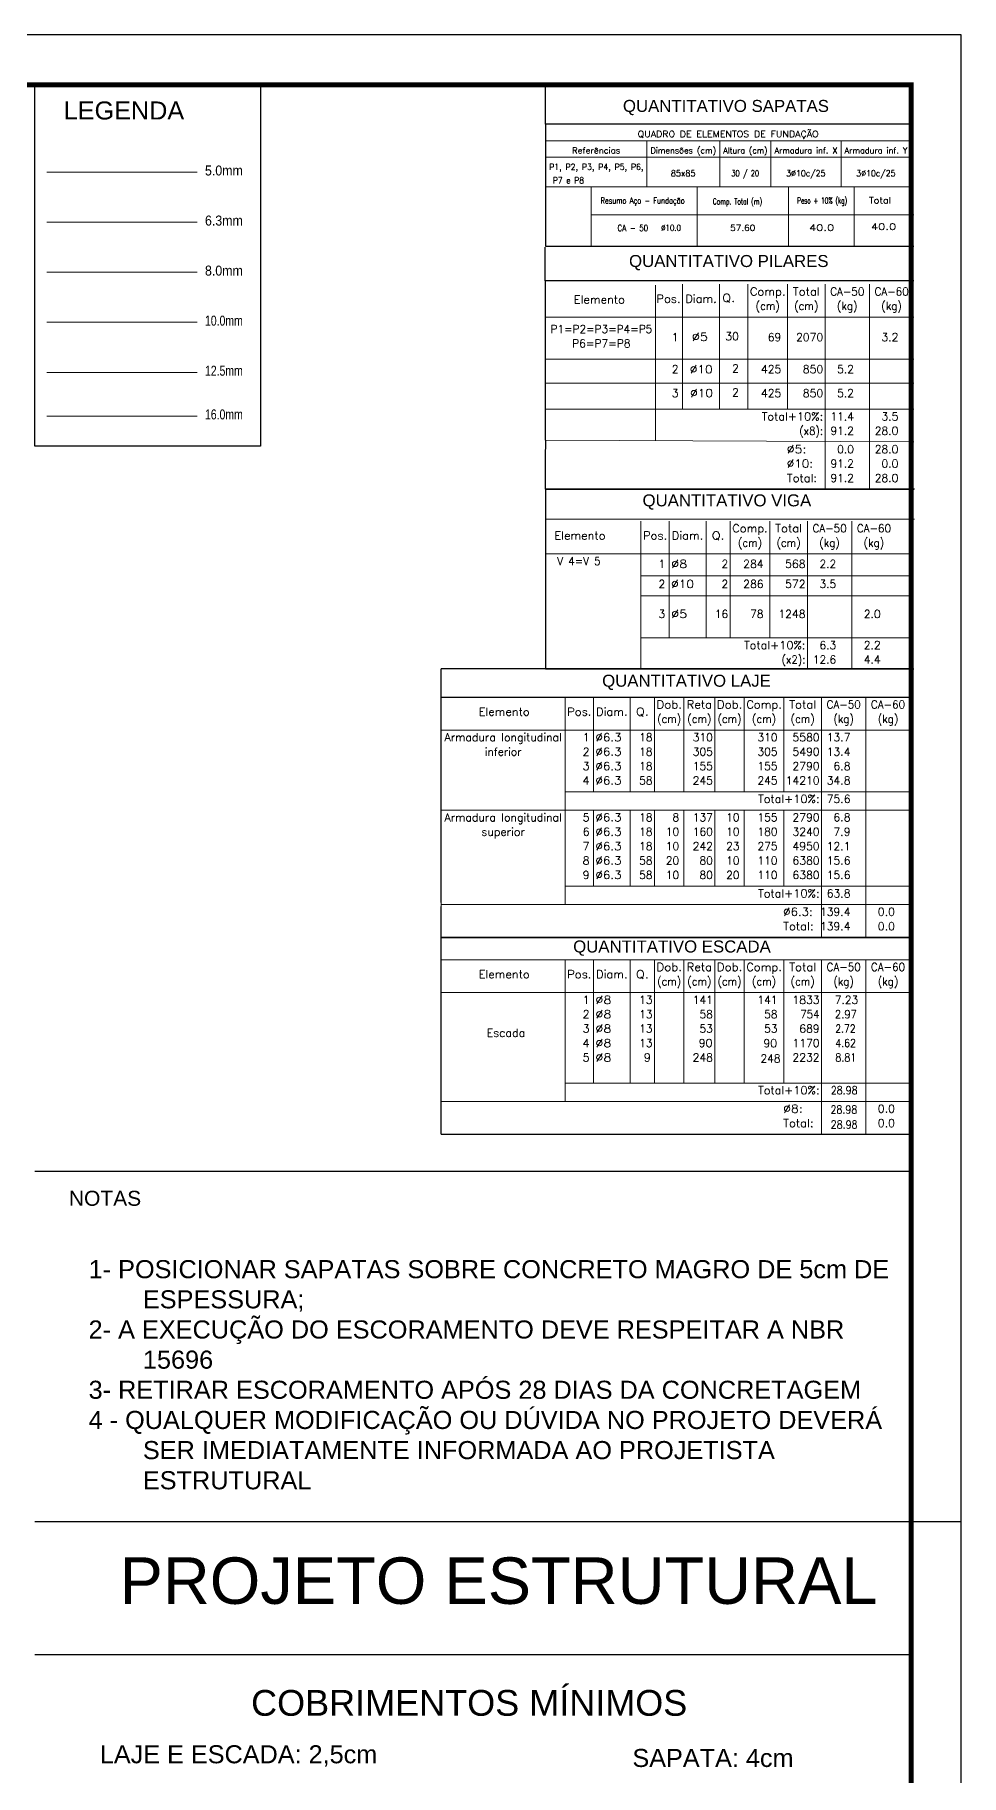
# Model space of a CAD drawing. Header units: centimetres. Extents: x 1386 to 1561, y 365 to 425.
# Drawn here: x 1542.17 to 1560.67, y 389.58 to 424.35 of the extents above; entities that cross this region are included whole.
import ezdxf
from ezdxf.enums import TextEntityAlignment as Align

# ---------------------------------------------------------------- set-up
doc = ezdxf.new("R2010")
doc.units = ezdxf.units.CM
for name, color, linetype, lineweight in [('ARM_LONGITUDINAL_Ø10', 33, 'Continuous', 9), ('ARM_LONGITUDINAL_Ø12_5', 34, 'Continuous', 9), ('ARM_LONGITUDINAL_Ø16', 212, 'Continuous', 9), ('ARM_LONGITUDINAL_Ø6_3', 31, 'Continuous', 9), ('ARM_LONGITUDINAL_Ø8', 32, 'Continuous', 9), ('ARM_TRANSVERSAL_Ø5', 120, 'Continuous', 9), ('DT-Textos', 7, 'Continuous', 5), ('FUN_QUAD_SAPATA', 1, 'Continuous', 9), ('TABELAS', 1, 'Continuous', 0), ('TEXTO_TABELAS', 1, 'Continuous', 0)]:
    doc.layers.add(name, color=color, linetype=linetype, lineweight=lineweight)
for name, color, linetype in [('ARQ-FOLHA', 7, 'Continuous'), ('Camada 1', 7, 'Continuous'), ('PDF_Text', 7, 'Continuous')]:
    doc.layers.add(name, color=color, linetype=linetype)
doc.styles.add('CYPETXT', font='romans__.ttf', dxfattribs={"height": 0.2})
doc.styles.add('PDF Arial', font='arial.ttf')
doc.styles.get("Standard").update_dxf_attribs({"font": 'arial.ttf'})
doc.styles.add('TQS_ARIAL', font='arial.ttf')

# ---------------------------------------------------------------- blocks, each defined once
blk = doc.blocks.new('FOLHA A1')
at = {"layer": 'ARQ-FOLHA'}
for p, q in [((841, 0), (0, 0)), ((841, -594), (841, 0)), ((831, -297), (841, -297))]:
    blk.add_line(p, q, dxfattribs=at)
at = {"layer": 'ARQ-FOLHA', "const_width": 1}
blk.add_lwpolyline([(25, -10), (25, -584), (831, -584), (831, -10), (25, -10)], dxfattribs=at)

msp = doc.modelspace()

# ---------------------------------------------------------------- linework, layer by layer
for p, q in [((1552.3673, 422.559), (1552.3673, 423.293)), ((1559.667, 422.559), (1552.3673, 422.559)), ((1552.3673, 422.559), (1552.3673, 420.1276)), ((1552.3598, 419.4339), (1552.3598, 420.1016)), ((1552.3673, 420.1276), (1559.7213, 420.1276)), ((1559.7213, 419.4339), (1552.3598, 419.4339)), ((1552.3598, 419.4339), (1552.3598, 419.4339)), ((1552.3677, 418.6665), (1552.3677, 419.4339)), ((1552.3677, 416.2519), (1552.3677, 418.6665)), ((1552.3677, 415.8842), (1552.3697, 416.2519)), ((1552.3677, 415.5963), (1552.3677, 415.8842)), ((1552.3677, 415.2685), (1552.3677, 415.5963)), ((1559.7326, 415.2685), (1552.3677, 415.2685)), ((1552.3677, 415.2685), (1552.3677, 411.681)), ((1552.3677, 415.2685), (1559.7213, 415.2685)), ((1550.281, 410.4163), (1550.281, 411.681)), ((1559.6706, 411.681), (1550.281, 411.681)), ((1550.281, 411.681), (1550.281, 411.681)), ((1552.3677, 411.681), (1559.7213, 411.681)), ((1550.281, 411.1119), (1559.6706, 411.1119)), ((1550.281, 408.8972), (1550.281, 410.4163)), ((1550.281, 408.8173), (1550.281, 408.8972)), ((1550.281, 407.0103), (1550.281, 408.8173)), ((1550.281, 406.6426), (1550.281, 406.9304)), ((1550.281, 406.3147), (1550.281, 406.6426)), ((1559.6491, 406.3147), (1550.2724, 406.3147)), ((1550.2724, 406.3147), (1550.2724, 402.3814)), ((1550.281, 406.3147), (1559.6491, 406.3147)), ((1550.281, 402.3814), (1559.6491, 402.3814)), ((1542.167, 401.6463), (1559.667, 401.6463))]:
    msp.add_line(p, q)
msp.add_lwpolyline([(1542.167, 423.3468), (1546.6754, 423.3468), (1546.6754, 416.1264), (1542.167, 416.1264)], close=True)
at = {"layer": 'ARM_LONGITUDINAL_Ø10'}
msp.add_line((1542.4063, 418.6027), (1545.4063, 418.6027), dxfattribs=at)
at = {"layer": 'ARM_LONGITUDINAL_Ø12_5'}
msp.add_line((1542.4063, 417.6027), (1545.4063, 417.6027), dxfattribs=at)
at = {"layer": 'ARM_LONGITUDINAL_Ø16'}
msp.add_line((1542.4063, 416.73), (1545.4063, 416.73), dxfattribs=at)
at = {"layer": 'ARM_LONGITUDINAL_Ø6_3'}
msp.add_line((1542.4063, 420.6027), (1545.4063, 420.6027), dxfattribs=at)
at = {"layer": 'ARM_LONGITUDINAL_Ø8'}
msp.add_line((1542.4063, 419.6027), (1545.4063, 419.6027), dxfattribs=at)
at = {"layer": 'ARM_TRANSVERSAL_Ø5'}
msp.add_line((1542.4063, 421.6027), (1545.4063, 421.6027), dxfattribs=at)
at = {"layer": 'Camada 1', "color": 0, "lineweight": 25}
for p, q in [((1542.167, 394.6468), (1559.667, 394.6468)), ((1542.167, 391.9876), (1559.667, 391.9876))]:
    msp.add_line(p, q, dxfattribs=at)
at = {"layer": 'FUN_QUAD_SAPATA'}
for p, q in [((1552.3673, 422.559), (1559.667, 422.559)), ((1552.3673, 422.559), (1552.3673, 421.3117)), ((1552.3673, 422.2312), (1559.667, 422.2312)), ((1554.3901, 422.2312), (1554.3901, 421.3117)), ((1555.8453, 422.2312), (1555.8453, 421.3117)), ((1556.8687, 422.2312), (1556.8687, 421.3117)), ((1558.2679, 422.2312), (1558.2679, 421.3117)), ((1552.3673, 421.9034), (1559.667, 421.9034)), ((1552.3673, 421.3117), (1559.667, 421.3117)), ((1553.2808, 421.3117), (1553.2808, 420.1276)), ((1555.3961, 421.3117), (1555.3961, 420.1276)), ((1557.2218, 421.3117), (1557.2218, 420.1276)), ((1558.5287, 421.3117), (1558.5287, 420.1276)), ((1553.2808, 420.7531), (1559.7213, 420.7531))]:
    msp.add_line(p, q, dxfattribs=at)
at = {"layer": 'TABELAS'}
for p, q in [((1554.5604, 418.6465), (1554.5604, 419.3421)), ((1555.1032, 418.6665), (1555.1032, 419.3621)), ((1555.8403, 418.6665), (1555.8403, 419.3621)), ((1555.8403, 418.6665), (1555.8403, 419.3621)), ((1556.408, 418.6665), (1556.408, 419.3621)), ((1557.198, 418.6665), (1557.198, 419.3621)), ((1557.9495, 418.6665), (1557.9495, 419.3621)), ((1558.8354, 418.6665), (1558.8354, 419.3621)), ((1552.3677, 418.7065), (1559.7213, 418.7065)), ((1554.5604, 416.232), (1554.5604, 418.6465)), ((1555.1032, 416.8676), (1555.1032, 418.6665)), ((1555.8403, 416.8676), (1555.8403, 418.6665)), ((1555.8403, 416.8676), (1555.8403, 418.6665)), ((1556.408, 416.8676), (1556.408, 418.6665)), ((1557.198, 416.8676), (1557.198, 418.6665)), ((1557.9495, 416.2519), (1557.9495, 418.6665)), ((1558.8354, 416.2519), (1558.8354, 418.6665)), ((1552.3677, 416.8676), (1559.7213, 416.8676)), ((1552.3677, 416.2519), (1559.7213, 416.212)), ((1557.9495, 416.172), (1557.9495, 416.2519)), ((1558.8354, 416.172), (1558.8354, 416.2519)), ((1557.9495, 415.8842), (1557.9495, 416.172)), ((1557.9495, 415.5963), (1557.9495, 415.8842)), ((1558.8354, 415.8842), (1558.8354, 416.172)), ((1558.8354, 415.5963), (1558.8354, 415.8842)), ((1557.9495, 415.2685), (1557.9495, 415.5963)), ((1558.8354, 415.2685), (1558.8354, 415.5963)), ((1552.3677, 414.6713), (1559.7326, 414.6728)), ((1554.2727, 413.9356), (1554.2727, 414.6312)), ((1554.8348, 413.9356), (1554.8348, 414.6312)), ((1555.5719, 413.9356), (1555.5719, 414.6312)), ((1556.0549, 413.9356), (1556.0549, 414.6312)), ((1556.0549, 413.9356), (1556.0549, 414.6312)), ((1556.8448, 413.9356), (1556.8448, 414.6312)), ((1557.5963, 413.9356), (1557.5963, 414.6312)), ((1558.4822, 413.9356), (1558.4822, 414.6312)), ((1552.3677, 413.9756), (1556.0549, 413.9756)), ((1552.3677, 413.9756), (1556.0549, 413.9756)), ((1554.2727, 413.9356), (1554.2727, 414.0156)), ((1554.2727, 411.681), (1554.2727, 413.9356)), ((1554.8348, 413.9356), (1554.8348, 413.9756)), ((1554.8348, 412.2966), (1554.8348, 413.9356)), ((1555.5719, 413.9356), (1555.5719, 413.9756)), ((1555.5719, 412.2966), (1555.5719, 413.9356)), ((1556.0549, 413.9756), (1559.3681, 413.9756)), ((1556.0549, 413.9756), (1559.6706, 413.9756)), ((1556.0549, 413.9356), (1556.0549, 413.9756)), ((1556.0549, 413.9356), (1556.0549, 413.9756)), ((1556.0549, 412.2966), (1556.0549, 413.9356)), ((1556.0549, 412.2966), (1556.0549, 413.9356)), ((1556.8448, 413.9356), (1556.8448, 413.9756)), ((1556.8448, 412.2966), (1556.8448, 413.9356)), ((1557.5963, 413.9356), (1557.5963, 414.0156)), ((1557.5963, 411.681), (1557.5963, 413.9356)), ((1558.4822, 413.9356), (1558.4822, 414.0156)), ((1558.4822, 411.681), (1558.4822, 413.9356)), ((1554.2727, 412.2966), (1556.0549, 412.2966)), ((1556.0549, 412.2966), (1559.6706, 412.2966)), ((1552.7595, 410.4163), (1552.7595, 411.1119)), ((1553.3216, 410.4163), (1553.3216, 411.1119)), ((1554.0588, 410.4163), (1554.0588, 411.1119)), ((1554.5417, 410.4163), (1554.5417, 411.1119)), ((1555.1301, 410.4163), (1555.1301, 411.1119)), ((1555.7474, 410.4163), (1555.7474, 411.1119)), ((1556.3358, 410.4163), (1556.3358, 411.1119)), ((1557.1258, 410.4163), (1557.1258, 411.1119)), ((1557.8773, 410.4163), (1557.8773, 411.1119)), ((1558.7632, 410.4163), (1558.7632, 411.1119)), ((1550.281, 410.4563), (1559.6491, 410.4563)), ((1552.7595, 408.8972), (1552.7595, 410.4163)), ((1553.3216, 409.225), (1553.3216, 410.4163)), ((1554.0588, 409.225), (1554.0588, 410.4163)), ((1554.5417, 409.225), (1554.5417, 410.4163)), ((1555.1301, 409.225), (1555.1301, 410.4163)), ((1555.7474, 409.225), (1555.7474, 410.4163)), ((1556.3358, 409.225), (1556.3358, 410.4163)), ((1557.1258, 409.225), (1557.1258, 410.4163)), ((1557.8773, 408.8972), (1557.8773, 410.4163)), ((1558.7632, 408.8972), (1558.7632, 410.4163)), ((1552.7595, 409.225), (1559.6491, 409.225)), ((1552.7595, 408.8173), (1552.7595, 408.8972)), ((1557.8773, 408.8173), (1557.8773, 408.8972)), ((1558.7632, 408.8173), (1558.7632, 408.8972)), ((1550.281, 408.8573), (1559.6491, 408.8573)), ((1552.7595, 407.0103), (1552.7595, 408.8173)), ((1553.3216, 408.8173), (1553.3216, 408.8573)), ((1553.3216, 407.3381), (1553.3216, 408.8173)), ((1554.0588, 408.8173), (1554.0588, 408.8573)), ((1554.0588, 407.3381), (1554.0588, 408.8173)), ((1554.5417, 408.8173), (1554.5417, 408.8573)), ((1554.5417, 407.3381), (1554.5417, 408.8173)), ((1555.1301, 408.8173), (1555.1301, 408.8573)), ((1555.1301, 407.3381), (1555.1301, 408.8173)), ((1555.7474, 408.8173), (1555.7474, 408.8573)), ((1555.7474, 407.3381), (1555.7474, 408.8173)), ((1556.3358, 408.8173), (1556.3358, 408.8573)), ((1556.3358, 407.3381), (1556.3358, 408.8173)), ((1557.1258, 408.8173), (1557.1258, 408.8573)), ((1557.1258, 407.3381), (1557.1258, 408.8173)), ((1557.8773, 407.0103), (1557.8773, 408.8173)), ((1558.7632, 407.0103), (1558.7632, 408.8173)), ((1552.7595, 407.3381), (1559.6491, 407.3381)), ((1550.281, 406.9304), (1550.281, 407.0103)), ((1550.281, 406.9704), (1559.6491, 406.9704)), ((1552.7595, 406.9704), (1552.7595, 407.0103)), ((1557.8773, 406.9304), (1557.8773, 407.0103)), ((1557.8773, 406.6426), (1557.8773, 406.9304)), ((1558.7632, 406.9304), (1558.7632, 407.0103)), ((1558.7632, 406.6426), (1558.7632, 406.9304)), ((1557.8773, 406.3147), (1557.8773, 406.6426)), ((1558.7632, 406.3147), (1558.7632, 406.6426)), ((1550.281, 405.1718), (1550.281, 405.8674)), ((1550.281, 405.8674), (1559.6491, 405.8674)), ((1552.7595, 405.1718), (1552.7595, 405.8674)), ((1553.3216, 405.1718), (1553.3216, 405.8674)), ((1554.0588, 405.1718), (1554.0588, 405.8674)), ((1554.5417, 405.1718), (1554.5417, 405.8674)), ((1555.1301, 405.1718), (1555.1301, 405.8674)), ((1555.7474, 405.1718), (1555.7474, 405.8674)), ((1556.3358, 405.1718), (1556.3358, 405.8674)), ((1557.1258, 405.1718), (1557.1258, 405.8674)), ((1557.8773, 405.1718), (1557.8773, 405.8674)), ((1558.7632, 405.1718), (1558.7632, 405.8674)), ((1550.281, 405.2118), (1559.6491, 405.2118)), ((1550.281, 403.077), (1550.281, 405.1718)), ((1552.7595, 403.077), (1552.7595, 405.1718)), ((1553.3216, 403.4048), (1553.3216, 405.1718)), ((1554.0588, 403.4048), (1554.0588, 405.1718)), ((1554.5417, 403.4048), (1554.5417, 405.1718)), ((1555.1301, 403.4048), (1555.1301, 405.1718)), ((1555.7474, 403.4048), (1555.7474, 405.1718)), ((1556.3358, 403.4048), (1556.3358, 405.1718)), ((1557.1258, 403.4048), (1557.1258, 405.1718)), ((1557.8773, 403.077), (1557.8773, 405.1718)), ((1558.7632, 403.077), (1558.7632, 405.1718)), ((1552.7595, 403.4048), (1559.6491, 403.4048)), ((1550.281, 402.9971), (1550.281, 403.077)), ((1550.281, 403.0371), (1559.6491, 403.0371)), ((1550.281, 402.7093), (1550.281, 402.9971)), ((1552.7595, 403.0371), (1552.7595, 403.077)), ((1557.8773, 402.9971), (1557.8773, 403.077)), ((1557.8773, 402.7093), (1557.8773, 402.9971)), ((1558.7632, 402.9971), (1558.7632, 403.077)), ((1558.7632, 402.7093), (1558.7632, 402.9971)), ((1550.281, 402.3814), (1550.281, 402.7093)), ((1557.8773, 402.3814), (1557.8773, 402.7093)), ((1558.7632, 402.3814), (1558.7632, 402.7093))]:
    msp.add_line(p, q, dxfattribs=at)
at = {"layer": 'TEXTO_TABELAS'}
for p, q in [((1552.3677, 417.867), (1559.7213, 417.867)), ((1552.3677, 417.3873), (1559.7213, 417.3873)), ((1554.2727, 413.5359), (1556.0549, 413.5359)), ((1556.0549, 413.5359), (1559.6706, 413.5359)), ((1554.2727, 413.1361), (1556.0549, 413.1361)), ((1556.0549, 413.1361), (1559.6706, 413.1361))]:
    msp.add_line(p, q, dxfattribs=at)

# ---------------------------------------------------------------- block references
at = {"layer": 'ARQ-FOLHA', "xscale": 0.1, "yscale": 0.1, "zscale": 0.1}
msp.add_blockref('FOLHA A1', (1476.567, 424.3468), dxfattribs=at)

# ---------------------------------------------------------------- texts
at = {"layer": 'Camada 1', "color": 0, "lineweight": 25, "style": 'TQS_ARIAL'}
for s, height, p in [('LEGENDA', 0.36043, (1542.744, 422.6551)), ('PROJETO ESTRUTURAL', 0.928807, (1543.8586, 392.9995)), ('COBRIMENTOS MÍNIMOS', 0.514893, (1546.4861, 390.7645)), ('LAJE E ESCADA: 2,5cm', 0.360425, (1543.4654, 389.8152)), ('SAPATA: 4cm', 0.360425, (1554.1015, 389.7418))]:
    msp.add_text(s, height=height, dxfattribs=at).set_placement(p)
at = {"layer": 'DT-Textos'}
for s, width, p, p2 in [('5.0mm', 0.885362, (1545.5651, 421.5361), (1546.3211, 421.5361)), ('6.3mm', 0.885362, (1545.5651, 420.5361), (1546.3211, 420.5361)), ('8.0mm', 0.885362, (1545.5651, 419.5361), (1546.3211, 419.5361)), ('10.0mm', 0.749051, (1545.5651, 418.5361), (1546.3211, 418.5361)), ('12.5mm', 0.749051, (1545.5651, 417.5361), (1546.3211, 417.5361)), ('16.0mm', 0.749051, (1545.5651, 416.6635), (1546.3211, 416.6635))]:
    msp.add_text(s, height=0.2, dxfattribs=dict(at, width=width)).set_placement(p, p2, align=Align.FIT)
at = {"layer": 'FUN_QUAD_SAPATA', "style": 'CYPETXT'}
for s, height, width, p, p2 in [('QUADRO DE ELEMENTOS DE FUNDAÇÃO', 0.122595, 0.967137, (1554.2062, 422.3031), (1557.8203, 422.3031)), ('Referências', 0.122595, 0.897702, (1552.895, 421.9753), (1553.8592, 421.9753)), ('Dimensões (cm)', 0.122595, 0.841216, (1554.4621, 421.9753), (1555.7753, 421.9753)), ('Altura (cm)', 0.122595, 0.799205, (1555.9172, 421.9753), (1556.7987, 421.9753)), ('Armadura inf. X', 0.122595, 0.811838, (1556.9406, 421.9753), (1558.1963, 421.9753)), ('Armadura inf. Y', 0.122595, 0.81793, (1558.3398, 421.9753), (1559.5955, 421.9753)), ('P1, P2, P3, P4, P5, P6,', 0.122595, 0.773186, (1552.4393, 421.6475), (1554.321, 421.6475)), (' P7 e P8', 0.12259, 0.721708, (1552.4393, 421.3777), (1553.1337, 421.3777)), ('85x85', 0.12259, 0.856936, (1554.8699, 421.5196), (1555.361, 421.5196)), ('30 / 20', 0.12259, 0.652017, (1556.0771, 421.5196), (1556.6312, 421.5196)), ('3%%c10c/25', 0.12259, 0.835263, (1557.1725, 421.5196), (1557.9568, 421.5196)), ('3%%c10c/25', 0.12259, 0.835263, (1558.5717, 421.5196), (1559.356, 421.5196)), ('Resumo Aço - Fundação ', 0.122595, 0.67413, (1553.4648, 420.9735), (1555.2127, 420.9735)), ('Comp. Total (m)', 0.122595, 0.601036, (1555.7065, 420.9571), (1556.6916, 420.9571)), ('Peso + 10%%% (kg)', 0.122595, 0.576318, (1557.3919, 420.9737), (1558.3896, 420.9737)), ('Total', 0.12259, 0.997457, (1558.8264, 420.9785), (1559.2658, 420.9785)), ('CA - 50', 0.12259, 0.687967, (1553.8037, 420.4257), (1554.4161, 420.4257)), ('57.60', 0.12259, 0.942929, (1556.0537, 420.4289), (1556.5561, 420.4289)), ('40.0', 0.12259, 1.211447, (1557.6279, 420.4329), (1558.1302, 420.4329)), ('40.0', 0.12259, 1.211447, (1558.8658, 420.4514), (1559.3682, 420.4514))]:
    msp.add_text(s, height=height, dxfattribs=dict(at, width=width)).set_placement(p, p2, align=Align.FIT)
at = {"layer": 'PDF_Text', "attachment_point": 7, "style": 'PDF Arial'}
for s, insert, char_height in [('QUANTITATIVO SAPATAS', (1553.9121, 422.74), 0.239859), ('QUANTITATIVO PILARES ', (1554.0342, 419.6419), 0.239859), ('QUANTITATIVO VIGA', (1554.3036, 414.8602), 0.239859), ('QUANTITATIVO LAJE', (1553.4966, 411.2569), 0.239859), ('QUANTITATIVO ESCADA', (1552.9181, 405.9471), 0.239859), ('NOTAS', (1542.8475, 400.9483), 0.3)]:
    msp.add_mtext(s, dxfattribs=dict(at, insert=insert, char_height=char_height))
at = {"layer": 'PDF_Text', "insert": (1542.8795, 395.2839), "char_height": 0.3614, "width": 16.631261, "attachment_point": 7, "style": 'PDF Arial'}
msp.add_mtext('{\\W2.576449; }1- POSICIONAR SAPATAS SOBRE CONCRETO MAGRO DE 5cm DE \\P{\\W5.1529;  }ESPESSURA;\\P{\\W2.576449; }2- A EXECUÇÃO DO ESCORAMENTO DEVE RESPEITAR A NBR \\P{\\W5.1529;  }15696\\P{\\W2.576449; }3- RETIRAR ESCORAMENTO APÓS 28 DIAS DA CONCRETAGEM\\P{\\W2.576449; }4 - QUALQUER MODIFICAÇÃO OU DÚVIDA NO PROJETO DEVERÁ \\P{\\W5.1529;  }SER IMEDIATAMENTE INFORMADA AO PROJETISTA \\P{\\W5.1529;  }ESTRUTURAL', dxfattribs=at)
at = {"layer": 'TEXTO_TABELAS', "style": 'CYPETXT'}
for s, height, width, p, p2 in [('%%C10.0', 0.121, 0.760651, (1554.6749, 420.4305), (1555.0706, 420.4305)), ('Elemento', 0.15991, 0.922929, (1552.9321, 418.9776), (1553.9515, 418.9776)), ('Pos.', 0.15991, 0.930043, (1554.5811, 418.9943), (1555.0632, 418.9943)), ('Diam.', 0.15991, 0.924206, (1555.1575, 418.9943), (1555.786, 418.9943)), ('Q.', 0.15991, 1.025415, (1555.8964, 419.0108), (1556.1506, 419.0108)), ('Comp.', 0.15991, 0.895294, (1556.448, 419.1382), (1557.158, 419.1382)), ('(cm)', 0.15991, 0.818573, (1556.5631, 418.8504), (1557.0429, 418.8504)), ('Total', 0.15991, 0.935074, (1557.3051, 419.1382), (1557.8424, 419.1382)), ('(cm)', 0.15991, 0.818573, (1557.3339, 418.8504), (1557.8136, 418.8504)), ('CA-50', 0.15991, 0.812904, (1558.0519, 419.1382), (1558.7331, 419.1382)), ('(kg)', 0.15991, 0.827454, (1558.1874, 418.8504), (1558.5975, 418.8504)), ('CA-60', 0.15991, 0.812904, (1558.9377, 419.1382), (1559.6189, 419.1382)), ('(kg)', 0.15991, 0.827454, (1559.0733, 418.8504), (1559.4834, 418.8504)), ('P1=P2=P3=P4=P5', 0.159906, 0.855469, (1552.4661, 418.3892), (1554.4977, 418.3892)), ('1', 0.1599, 0.872087, (1554.8893, 418.2268), (1555.0236, 418.2268)), ('%%c5', 0.15991, 1.069283, (1555.2881, 418.2321), (1555.6095, 418.2321)), ('30', 0.15991, 0.872087, (1555.9564, 418.2432), (1556.225, 418.2432)), ('69', 0.15991, 0.872087, (1556.803, 418.2268), (1557.0716, 418.2268)), ('2070', 0.15991, 0.872087, (1557.3723, 418.2268), (1557.9096, 418.2268)), ('3.2', 0.15991, 0.868061, (1559.0769, 418.2268), (1559.4127, 418.2268)), ('P6=P7=P8', 0.15991, 0.864773, (1552.9003, 418.1014), (1554.0636, 418.1014)), ('2', 0.1599, 0.872087, (1554.8893, 417.5872), (1555.0236, 417.5872)), ('%%c10', 0.15991, 1.002473, (1555.2475, 417.5838), (1555.7032, 417.5838)), ('2', 0.1599, 0.872087, (1556.0907, 417.6036), (1556.225, 417.6036)), ('425', 0.15991, 0.872087, (1556.6687, 417.5872), (1557.0716, 417.5872)), ('850', 0.15991, 0.872087, (1557.5066, 417.5872), (1557.9096, 417.5872)), ('5.2', 0.15991, 0.868061, (1558.191, 417.5872), (1558.5268, 417.5872)), ('3', 0.1599, 0.872087, (1554.8893, 417.1074), (1555.0236, 417.1074)), ('%%c10', 0.15991, 1.002473, (1555.2542, 417.1108), (1555.7099, 417.1108)), ('2', 0.1599, 0.872087, (1556.0907, 417.1239), (1556.225, 417.1239)), ('425', 0.15991, 0.872087, (1556.6687, 417.1074), (1557.0716, 417.1074)), ('850', 0.15991, 0.872087, (1557.5066, 417.1074), (1557.9096, 417.1074)), ('5.2', 0.15991, 0.868061, (1558.191, 417.1074), (1558.5268, 417.1074)), ('Total+10%:', 0.15991, 0.906318, (1556.6839, 416.6437), (1557.9096, 416.6437)), ('(x8):', 0.15991, 0.820215, (1557.4322, 416.3559), (1557.9096, 416.3559)), ('11.4', 0.15991, 0.869207, (1558.0567, 416.6437), (1558.5268, 416.6437)), ('3.5', 0.15991, 0.868061, (1559.0769, 416.6437), (1559.4127, 416.6437)), ('91.2', 0.15991, 0.869207, (1558.0567, 416.3559), (1558.5268, 416.3559)), ('28.0', 0.15991, 0.869207, (1558.9425, 416.3559), (1559.4127, 416.3559)), ('%%c10:', 0.15991, 0.980292, (1557.1852, 415.7003), (1557.7081, 415.7003)), ('%%c5:', 0.15991, 1.02422, (1557.1852, 415.9881), (1557.5737, 415.9881)), ('91.2', 0.15991, 0.869207, (1558.0567, 415.7003), (1558.5268, 415.7003)), ('0.0', 0.15991, 0.868061, (1558.191, 415.9881), (1558.5268, 415.9881)), ('28.0', 0.15991, 0.869207, (1558.9425, 415.9881), (1559.4127, 415.9881)), ('0.0', 0.15991, 0.868061, (1559.0769, 415.7003), (1559.4127, 415.7003)), ('Total:', 0.15991, 0.925094, (1557.1852, 415.4124), (1557.7896, 415.4124)), ('91.2', 0.15991, 0.869207, (1558.0567, 415.4124), (1558.5268, 415.4124)), ('28.0', 0.15991, 0.869207, (1558.9425, 415.4124), (1559.4127, 415.4124)), ('Comp.', 0.15991, 0.895294, (1556.0948, 414.4074), (1556.8048, 414.4074)), ('Total', 0.15991, 0.935074, (1556.9519, 414.4074), (1557.4892, 414.4074)), ('CA-50', 0.15991, 0.812904, (1557.6987, 414.4074), (1558.3799, 414.4074)), ('CA-60', 0.15991, 0.812904, (1558.5846, 414.4074), (1559.2658, 414.4074)), ('Elemento', 0.15991, 0.922929, (1552.5437, 414.2635), (1553.5631, 414.2635)), ('Pos.', 0.15991, 0.930043, (1554.3127, 414.2635), (1554.7948, 414.2635)), ('Diam.', 0.15991, 0.924206, (1554.8891, 414.2635), (1555.5176, 414.2635)), ('Q.', 0.15991, 1.025415, (1555.6863, 414.2635), (1555.9405, 414.2635)), ('(cm)', 0.15991, 0.818573, (1556.21, 414.1195), (1556.6897, 414.1195)), ('(cm)', 0.15991, 0.818573, (1556.9807, 414.1195), (1557.4604, 414.1195)), ('(kg)', 0.15991, 0.827454, (1557.8342, 414.1195), (1558.2444, 414.1195)), ('(kg)', 0.15991, 0.827454, (1558.7201, 414.1195), (1559.1302, 414.1195)), ('V 4=V 5', 0.15991, 0.779033, (1552.6017, 413.7518), (1553.4652, 413.7518)), ('1', 0.1599, 0.872087, (1554.6209, 413.6958), (1554.7552, 413.6958)), ('%%c8', 0.15991, 1.069283, (1554.8747, 413.6958), (1555.1962, 413.6958)), ('2', 0.1599, 0.872087, (1555.8806, 413.6958), (1556.0149, 413.6958)), ('284', 0.15991, 0.872087, (1556.3155, 413.6958), (1556.7185, 413.6958)), ('568', 0.15991, 0.872087, (1557.1534, 413.6958), (1557.5564, 413.6958)), ('2.2', 0.15991, 0.868061, (1557.8378, 413.6958), (1558.1736, 413.6958)), ('2', 0.1599, 0.872087, (1554.6209, 413.296), (1554.7552, 413.296)), ('%%c10', 0.15991, 1.002473, (1554.8747, 413.296), (1555.3305, 413.296)), ('2', 0.1599, 0.872087, (1555.8806, 413.296), (1556.0149, 413.296)), ('286', 0.15991, 0.872087, (1556.3155, 413.296), (1556.7185, 413.296)), ('572', 0.15991, 0.872087, (1557.1534, 413.296), (1557.5564, 413.296)), ('3.5', 0.15991, 0.868061, (1557.8378, 413.296), (1558.1736, 413.296)), ('3', 0.1599, 0.872087, (1554.6209, 412.6964), (1554.7552, 412.6964)), ('%%c5', 0.15991, 1.069283, (1554.8747, 412.6964), (1555.1962, 412.6964)), ('16', 0.15991, 0.872087, (1555.7462, 412.6964), (1556.0149, 412.6964)), ('78', 0.15991, 0.872087, (1556.4498, 412.6964), (1556.7185, 412.6964)), ('1248', 0.15991, 0.872087, (1557.0191, 412.6964), (1557.5564, 412.6964)), ('2.0', 0.15991, 0.868061, (1558.7237, 412.6964), (1559.0595, 412.6964)), ('Total+10%:', 0.15991, 0.906318, (1556.3307, 412.0727), (1557.5564, 412.0727)), ('6.3', 0.15991, 0.868061, (1557.8378, 412.0727), (1558.1736, 412.0727)), ('2.2', 0.15991, 0.868061, (1558.7237, 412.0727), (1559.0595, 412.0727)), ('(x2):', 0.15991, 0.820215, (1557.0791, 411.7849), (1557.5564, 411.7849)), ('12.6', 0.15991, 0.869207, (1557.7035, 411.7849), (1558.1736, 411.7849)), ('4.4', 0.15991, 0.868061, (1558.7237, 411.7849), (1559.0595, 411.7849)), ('Dob.', 0.15991, 0.953123, (1554.5817, 410.8881), (1555.0902, 410.8881)), ('Reta', 0.15991, 0.939981, (1555.1845, 410.8881), (1555.693, 410.8881)), ('Dob.', 0.15991, 0.953123, (1555.7873, 410.8881), (1556.2958, 410.8881)), ('Comp.', 0.15991, 0.895294, (1556.3758, 410.8881), (1557.0858, 410.8881)), ('Total', 0.15991, 0.935074, (1557.2329, 410.8881), (1557.7702, 410.8881)), ('CA-50', 0.15991, 0.812904, (1557.9797, 410.8881), (1558.6609, 410.8881)), ('CA-60', 0.15991, 0.812904, (1558.8655, 410.8881), (1559.5467, 410.8881)), ('Elemento', 0.15991, 0.922929, (1551.0305, 410.7441), (1552.0499, 410.7441)), ('Pos.', 0.15991, 0.930043, (1552.7995, 410.7441), (1553.2816, 410.7441)), ('Diam.', 0.15991, 0.924206, (1553.376, 410.7441), (1554.0044, 410.7441)), ('Q.', 0.15991, 1.025415, (1554.1731, 410.7441), (1554.4273, 410.7441)), ('(cm)', 0.15991, 0.818573, (1554.596, 410.6002), (1555.0758, 410.6002)), ('(cm)', 0.15991, 0.818573, (1555.1989, 410.6002), (1555.6786, 410.6002)), ('(cm)', 0.15991, 0.818573, (1555.8017, 410.6002), (1556.2815, 410.6002)), ('(cm)', 0.15991, 0.818573, (1556.4909, 410.6002), (1556.9707, 410.6002)), ('(cm)', 0.15991, 0.818573, (1557.2617, 410.6002), (1557.7414, 410.6002)), ('(kg)', 0.15991, 0.827454, (1558.1152, 410.6002), (1558.5253, 410.6002)), ('(kg)', 0.15991, 0.827454, (1559.0011, 410.6002), (1559.4112, 410.6002)), ('Armadura longitudinal', 0.159906, 0.869171, (1550.3497, 410.2324), (1552.6908, 410.2324)), ('1', 0.1599, 0.872087, (1553.1077, 410.2324), (1553.242, 410.2324)), ('%%c6.3', 0.15991, 0.980292, (1553.3616, 410.2324), (1553.8845, 410.2324)), ('18', 0.15991, 0.872087, (1554.2331, 410.2324), (1554.5017, 410.2324)), ('310', 0.15991, 0.872087, (1555.3044, 410.2324), (1555.7074, 410.2324)), ('310', 0.15991, 0.872087, (1556.5965, 410.2324), (1556.9994, 410.2324)), ('5580', 0.15991, 0.872087, (1557.3001, 410.2324), (1557.8373, 410.2324)), ('13.7', 0.15991, 0.869207, (1557.9845, 410.2324), (1558.4546, 410.2324)), ('inferior', 0.15991, 0.860188, (1551.1521, 409.9446), (1551.8884, 409.9446)), ('2', 0.1599, 0.872087, (1553.1077, 409.9446), (1553.242, 409.9446)), ('%%c6.3', 0.15991, 0.980292, (1553.3616, 409.9446), (1553.8845, 409.9446)), ('18', 0.15991, 0.872087, (1554.2331, 409.9446), (1554.5017, 409.9446)), ('305', 0.15991, 0.872087, (1555.3044, 409.9446), (1555.7074, 409.9446)), ('305', 0.15991, 0.872087, (1556.5965, 409.9446), (1556.9994, 409.9446)), ('5490', 0.15991, 0.872087, (1557.3001, 409.9446), (1557.8373, 409.9446)), ('13.4', 0.15991, 0.869207, (1557.9845, 409.9446), (1558.4546, 409.9446)), ('3', 0.1599, 0.872087, (1553.1077, 409.6568), (1553.242, 409.6568)), ('%%c6.3', 0.15991, 0.980292, (1553.3616, 409.6568), (1553.8845, 409.6568)), ('18', 0.15991, 0.872087, (1554.2331, 409.6568), (1554.5017, 409.6568)), ('155', 0.15991, 0.872087, (1555.3044, 409.6568), (1555.7074, 409.6568)), ('155', 0.15991, 0.872087, (1556.5965, 409.6568), (1556.9994, 409.6568)), ('2790', 0.15991, 0.872087, (1557.3001, 409.6568), (1557.8373, 409.6568)), ('6.8', 0.15991, 0.868061, (1558.1188, 409.6568), (1558.4546, 409.6568)), ('4', 0.1599, 0.872087, (1553.1077, 409.369), (1553.242, 409.369)), ('%%c6.3', 0.15991, 0.980292, (1553.3616, 409.369), (1553.8845, 409.369)), ('58', 0.15991, 0.872087, (1554.2331, 409.369), (1554.5017, 409.369)), ('245', 0.15991, 0.872087, (1555.3044, 409.369), (1555.7074, 409.369)), ('245', 0.15991, 0.872087, (1556.5965, 409.369), (1556.9994, 409.369)), ('14210', 0.15991, 0.872087, (1557.1657, 409.369), (1557.8373, 409.369)), ('34.8', 0.15991, 0.869207, (1557.9845, 409.369), (1558.4546, 409.369)), ('Total+10%:', 0.15991, 0.906318, (1556.6117, 409.0012), (1557.8373, 409.0012)), ('75.6', 0.15991, 0.869207, (1557.9845, 409.0012), (1558.4546, 409.0012)), ('Armadura longitudinal', 0.159906, 0.869171, (1550.3497, 408.6334), (1552.6908, 408.6334)), ('5', 0.1599, 0.872087, (1553.1077, 408.6334), (1553.242, 408.6334)), ('%%c6.3', 0.15991, 0.980292, (1553.3616, 408.6334), (1553.8845, 408.6334)), ('18', 0.15991, 0.872087, (1554.2331, 408.6334), (1554.5017, 408.6334)), ('8', 0.1599, 0.872087, (1554.9031, 408.6334), (1555.0374, 408.6334)), ('137', 0.15991, 0.872087, (1555.3044, 408.6334), (1555.7074, 408.6334)), ('10', 0.15991, 0.872087, (1555.9744, 408.6334), (1556.2431, 408.6334)), ('155', 0.15991, 0.872087, (1556.5965, 408.6334), (1556.9994, 408.6334)), ('2790', 0.15991, 0.872087, (1557.3001, 408.6334), (1557.8373, 408.6334)), ('6.8', 0.15991, 0.868061, (1558.1188, 408.6334), (1558.4546, 408.6334)), ('superior', 0.15991, 0.88913, (1551.0861, 408.3456), (1551.9544, 408.3456)), ('7', 0.1599, 0.872087, (1553.1077, 408.0577), (1553.242, 408.0577)), ('6', 0.1599, 0.872087, (1553.1077, 408.3456), (1553.242, 408.3456)), ('%%c6.3', 0.15991, 0.980292, (1553.3616, 408.3456), (1553.8845, 408.3456)), ('%%c6.3', 0.15991, 0.980292, (1553.3616, 408.0577), (1553.8845, 408.0577)), ('18', 0.15991, 0.872087, (1554.2331, 408.3456), (1554.5017, 408.3456)), ('18', 0.15991, 0.872087, (1554.2331, 408.0577), (1554.5017, 408.0577)), ('10', 0.15991, 0.872087, (1554.7687, 408.3456), (1555.0374, 408.3456)), ('10', 0.15991, 0.872087, (1554.7687, 408.0577), (1555.0374, 408.0577)), ('242', 0.15991, 0.872087, (1555.3044, 408.0577), (1555.7074, 408.0577)), ('160', 0.15991, 0.872087, (1555.3044, 408.3456), (1555.7074, 408.3456)), ('23', 0.15991, 0.872087, (1555.9744, 408.0577), (1556.2431, 408.0577)), ('10', 0.15991, 0.872087, (1555.9744, 408.3456), (1556.2431, 408.3456)), ('275', 0.15991, 0.872087, (1556.5965, 408.0577), (1556.9994, 408.0577)), ('180', 0.15991, 0.872087, (1556.5965, 408.3456), (1556.9994, 408.3456)), ('3240', 0.15991, 0.872087, (1557.3001, 408.3456), (1557.8373, 408.3456)), ('4950', 0.15991, 0.872087, (1557.3001, 408.0577), (1557.8373, 408.0577)), ('12.1', 0.15991, 0.869207, (1557.9845, 408.0577), (1558.4546, 408.0577)), ('7.9', 0.15991, 0.868061, (1558.1188, 408.3456), (1558.4546, 408.3456)), ('8', 0.1599, 0.872087, (1553.1077, 407.7699), (1553.242, 407.7699)), ('%%c6.3', 0.15991, 0.980292, (1553.3616, 407.7699), (1553.8845, 407.7699)), ('58', 0.15991, 0.872087, (1554.2331, 407.7699), (1554.5017, 407.7699)), ('20', 0.15991, 0.872087, (1554.7687, 407.7699), (1555.0374, 407.7699)), ('80', 0.15991, 0.872087, (1555.4388, 407.7699), (1555.7074, 407.7699)), ('10', 0.15991, 0.872087, (1555.9744, 407.7699), (1556.2431, 407.7699)), ('110', 0.15991, 0.872087, (1556.5965, 407.7699), (1556.9994, 407.7699)), ('6380', 0.15991, 0.872087, (1557.3001, 407.7699), (1557.8373, 407.7699)), ('15.6', 0.15991, 0.869207, (1557.9845, 407.7699), (1558.4546, 407.7699)), ('9', 0.1599, 0.872087, (1553.1077, 407.4821), (1553.242, 407.4821)), ('%%c6.3', 0.15991, 0.980292, (1553.3616, 407.4821), (1553.8845, 407.4821)), ('58', 0.15991, 0.872087, (1554.2331, 407.4821), (1554.5017, 407.4821)), ('10', 0.15991, 0.872087, (1554.7687, 407.4821), (1555.0374, 407.4821)), ('80', 0.15991, 0.872087, (1555.4388, 407.4821), (1555.7074, 407.4821)), ('20', 0.15991, 0.872087, (1555.9744, 407.4821), (1556.2431, 407.4821)), ('110', 0.15991, 0.872087, (1556.5965, 407.4821), (1556.9994, 407.4821)), ('6380', 0.15991, 0.872087, (1557.3001, 407.4821), (1557.8373, 407.4821)), ('15.6', 0.15991, 0.869207, (1557.9845, 407.4821), (1558.4546, 407.4821)), ('Total+10%:', 0.15991, 0.906318, (1556.6117, 407.1143), (1557.8373, 407.1143)), ('63.8', 0.15991, 0.869207, (1557.9845, 407.1143), (1558.4546, 407.1143)), ('%%c6.3:', 0.15991, 0.96382, (1557.113, 406.7465), (1557.703, 406.7465)), ('139.4', 0.15991, 0.869846, (1557.8501, 406.7465), (1558.4546, 406.7465)), ('0.0', 0.15991, 0.868061, (1559.0047, 406.7465), (1559.3405, 406.7465)), ('Total:', 0.15991, 0.925094, (1557.113, 406.4587), (1557.7174, 406.4587)), ('139.4', 0.15991, 0.869846, (1557.8501, 406.4587), (1558.4546, 406.4587)), ('0.0', 0.15991, 0.868061, (1559.0047, 406.4587), (1559.3405, 406.4587)), ('Dob.', 0.15991, 0.953123, (1554.5817, 405.6435), (1555.0902, 405.6435)), ('Reta', 0.15991, 0.939981, (1555.1845, 405.6435), (1555.693, 405.6435)), ('Dob.', 0.15991, 0.953123, (1555.7873, 405.6435), (1556.2958, 405.6435)), ('Comp.', 0.15991, 0.895294, (1556.3758, 405.6435), (1557.0858, 405.6435)), ('Total', 0.15991, 0.935074, (1557.2329, 405.6435), (1557.7702, 405.6435)), ('CA-50', 0.15991, 0.812904, (1557.9797, 405.6435), (1558.6609, 405.6435)), ('CA-60', 0.15991, 0.812904, (1558.8655, 405.6435), (1559.5467, 405.6435)), ('Elemento', 0.15991, 0.922929, (1551.0305, 405.4996), (1552.0499, 405.4996)), ('Pos.', 0.15991, 0.930043, (1552.7995, 405.4996), (1553.2816, 405.4996)), ('Diam.', 0.15991, 0.924206, (1553.376, 405.4996), (1554.0044, 405.4996)), ('Q.', 0.15991, 1.025415, (1554.1731, 405.4996), (1554.4273, 405.4996)), ('(cm)', 0.15991, 0.818573, (1554.596, 405.3557), (1555.0758, 405.3557)), ('(cm)', 0.15991, 0.818573, (1555.1989, 405.3557), (1555.6786, 405.3557)), ('(cm)', 0.15991, 0.818573, (1555.8017, 405.3557), (1556.2815, 405.3557)), ('(cm)', 0.15991, 0.818573, (1556.4909, 405.3557), (1556.9707, 405.3557)), ('(cm)', 0.15991, 0.818573, (1557.2617, 405.3557), (1557.7414, 405.3557)), ('(kg)', 0.15991, 0.827454, (1558.1152, 405.3557), (1558.5253, 405.3557)), ('(kg)', 0.15991, 0.827454, (1559.0011, 405.3557), (1559.4112, 405.3557)), ('1', 0.1599, 0.872087, (1553.1077, 404.9879), (1553.242, 404.9879)), ('%%c8', 0.15991, 1.069283, (1553.3616, 404.9879), (1553.683, 404.9879)), ('13', 0.15991, 0.872087, (1554.2331, 404.9879), (1554.5017, 404.9879)), ('141', 0.15991, 0.872087, (1555.3044, 404.9879), (1555.7074, 404.9879)), ('141', 0.15991, 0.872087, (1556.5965, 404.9879), (1556.9994, 404.9879)), ('1833', 0.15991, 0.872087, (1557.3001, 404.9879), (1557.8373, 404.9879)), ('7.23', 0.15991, 0.869207, (1558.141, 404.9879), (1558.6111, 404.9879)), ('2', 0.1599, 0.872087, (1553.1077, 404.7001), (1553.242, 404.7001)), ('%%c8', 0.15991, 1.069283, (1553.3616, 404.7001), (1553.683, 404.7001)), ('13', 0.15991, 0.872087, (1554.2331, 404.7001), (1554.5017, 404.7001)), ('58', 0.15991, 0.872087, (1555.4388, 404.7001), (1555.7074, 404.7001)), ('58', 0.15991, 0.872087, (1556.7308, 404.7001), (1556.9994, 404.7001)), ('754', 0.15991, 0.830314, (1557.4537, 404.7001), (1557.8373, 404.7001)), ('2.97', 0.15991, 0.815388, (1558.144, 404.7001), (1558.585, 404.7001)), ('Escada ', 0.15991, 0.86628, (1551.1903, 404.3269), (1552.0724, 404.3269)), ('3', 0.1599, 0.872087, (1553.1077, 404.4123), (1553.242, 404.4123)), ('%%c8', 0.15991, 1.069283, (1553.3616, 404.4123), (1553.683, 404.4123)), ('13', 0.15991, 0.872087, (1554.2331, 404.4123), (1554.5017, 404.4123)), ('53', 0.15991, 0.872087, (1555.4388, 404.4123), (1555.7074, 404.4123)), ('53', 0.15991, 0.872087, (1556.7308, 404.4123), (1556.9994, 404.4123)), ('689', 0.15991, 0.872087, (1557.4344, 404.4123), (1557.8373, 404.4123)), ('2.72', 0.15991, 0.751782, (1558.1528, 404.4123), (1558.5594, 404.4123)), ('4', 0.1599, 0.872087, (1553.1077, 404.1244), (1553.242, 404.1244)), ('%%c8', 0.15991, 1.069283, (1553.3616, 404.1244), (1553.683, 404.1244)), ('13', 0.15991, 0.872087, (1554.2331, 404.1244), (1554.5017, 404.1244)), ('90', 0.15991, 0.89362, (1555.4255, 404.1244), (1555.7008, 404.1244)), ('90', 0.15991, 0.89362, (1556.7155, 404.1208), (1556.9908, 404.1208)), ('1170', 0.15991, 0.872087, (1557.3001, 404.1244), (1557.8373, 404.1244)), ('4.62', 0.15991, 0.765645, (1558.1528, 404.1244), (1558.5669, 404.1244)), ('5', 0.1599, 0.872087, (1553.1077, 403.8366), (1553.242, 403.8366)), ('%%c8', 0.15991, 1.069283, (1553.3616, 403.8366), (1553.683, 403.8366)), ('9', 0.1599, 0.972839, (1554.3259, 403.8366), (1554.4758, 403.8366)), ('248', 0.15991, 0.872087, (1555.3044, 403.8366), (1555.7074, 403.8366)), ('248', 0.15991, 0.872087, (1556.6586, 403.8152), (1557.0616, 403.8152)), ('2232', 0.15991, 0.872087, (1557.3001, 403.8366), (1557.8373, 403.8366)), ('8.81', 0.15991, 0.777075, (1558.1528, 403.8366), (1558.5731, 403.8366)), ('Total+10%:', 0.15991, 0.906318, (1556.6117, 403.181), (1557.8373, 403.181)), ('28.98', 0.15991, 0.767212, (1558.0638, 403.181), (1558.5969, 403.181)), ('Total:', 0.15991, 0.925094, (1557.113, 402.5254), (1557.7174, 402.5254)), ('%%c8:', 0.15991, 1.02422, (1557.113, 402.8132), (1557.5015, 402.8132)), ('28.98', 0.15991, 0.767212, (1558.0577, 402.7957), (1558.5908, 402.7957)), ('28.98', 0.15991, 0.767212, (1558.0626, 402.4963), (1558.5958, 402.4963)), ('0.0', 0.15991, 0.868061, (1559.0047, 402.8132), (1559.3405, 402.8132)), ('0.0', 0.15991, 0.868061, (1559.0047, 402.5254), (1559.3405, 402.5254))]:
    msp.add_text(s, height=height, dxfattribs=dict(at, width=width)).set_placement(p, p2, align=Align.FIT)

doc.saveas('drawing.dxf')
